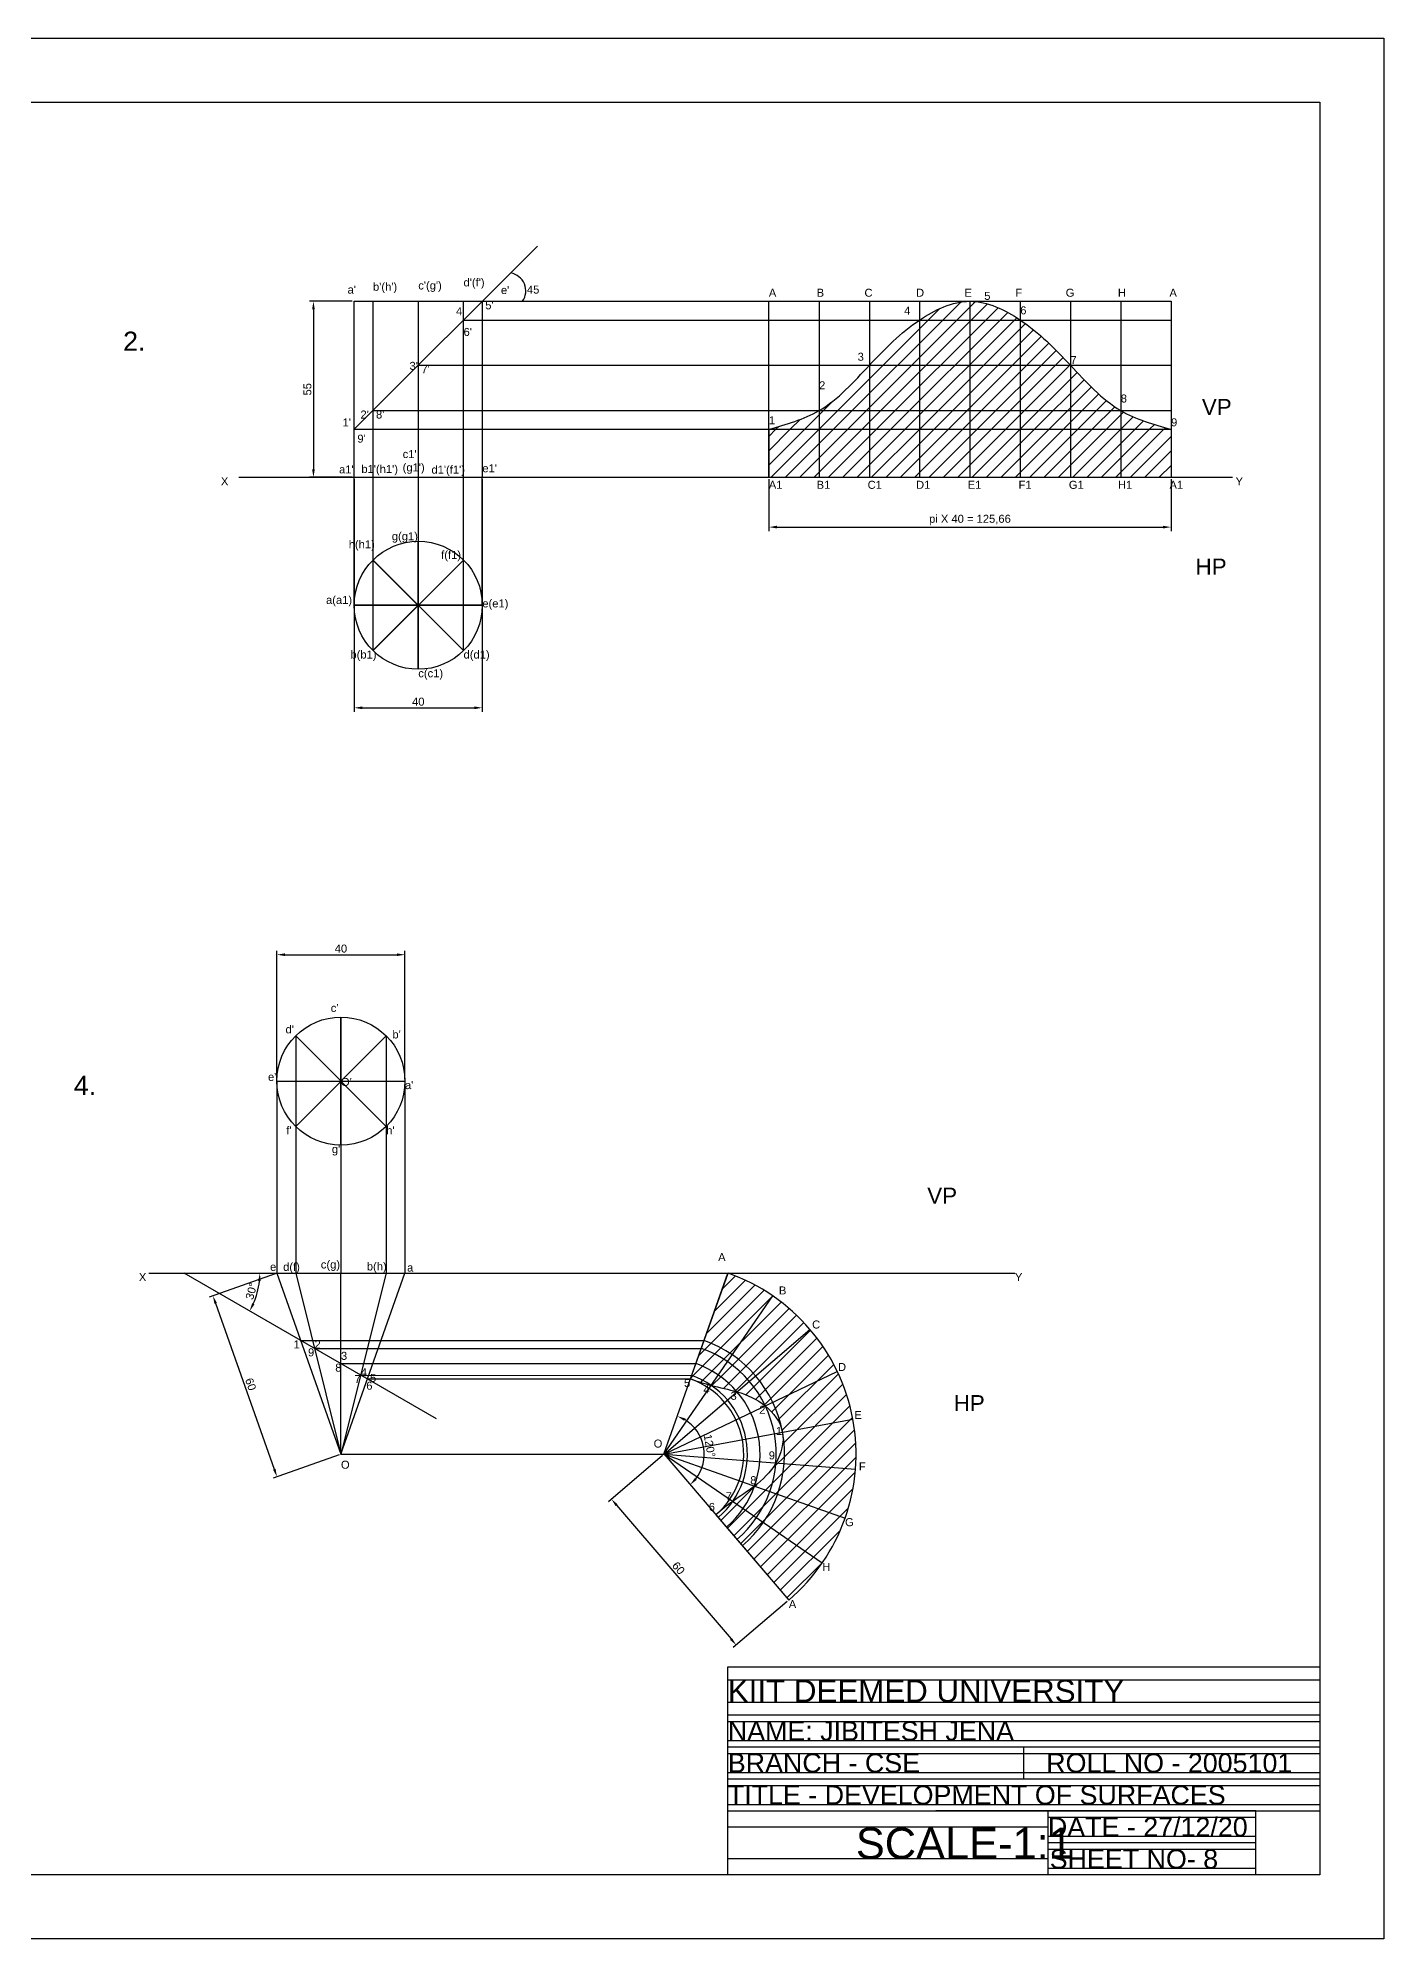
# Model space of a CAD drawing. Header units: millimetres. Extents: x 0 to 841, y 0 to 594.
# Drawn here: x 420 to 841, y 0 to 594 of the extents above; entities that cross this region are included whole.
import ezdxf

# ---------------------------------------------------------------- set-up
doc = ezdxf.new("R2010")
doc.units = ezdxf.units.MM
doc.styles.get("Standard").update_dxf_attribs({"font": 'arial.ttf'})
doc.dimstyles.new('ISO-25', dxfattribs={"dimtxt": 2.5, "dimasz": 2.5, "dimexe": 1.25, "dimexo": 0.625, "dimtad": 1, "dimtxsty": 'Standard', "dimcen": 2.5, "dimadec": 0, "dimazin": 0, "dimtfac": 1, "dimtmove": 0, "dimatfit": 3, "dimfxl": 1, "dimarcsym": 0})
pattern_1 = [(45, (519.2984, 456.7408), (-2.245064, 2.245064), [])]

# ---------------------------------------------------------------- blocks, each defined once
blk = doc.blocks.new('*U4')
at = {"lineweight": -3, "transparency": 33554661}
for p, q in [((20, 0), (20, 40)), ((0, 20), (40, 20))]:
    blk.add_line(p, q, dxfattribs=at)
blk = doc.blocks.new('*U5')
at = {"color": 0, "linetype": 'ByBlock', "lineweight": -2, "transparency": 16777216}
for p, rotation in [((545.65, 326.57), 45.00000000000001), ((573.93, 354.86), 135), ((545.65, 383.14), 225.0000000000001), ((565.65, 334.86), 90.00000000000001), ((565.65, 374.86), 180)]:
    blk.add_blockref('*U4', p, dxfattribs=dict(at, rotation=rotation))
blk.add_blockref('*U4', (525.65, 334.86), dxfattribs=at)
blk = doc.blocks.new('*D6')
at = {"color": 0, "lineweight": -2, "transparency": 16777216}
for p, q in [((518.67, 511.74), (505.3, 511.74)), ((506.55, 509.24), (506.55, 459.24)), ((518.67, 456.74), (505.3, 456.74))]:
    blk.add_line(p, q, dxfattribs=at)
at = {"color": 0, "transparency": 16777216}
for points in [[(506.13, 509.24), (506.96, 509.24), (506.55, 511.74)], [(506.13, 459.24), (506.96, 459.24), (506.55, 456.74)]]:
    blk.add_solid(points, dxfattribs=at)
at = {"layer": 'Defpoints', "color": 0, "transparency": 16777216}
for p in [(519.3, 511.74), (506.55, 456.74), (519.3, 456.74)]:
    blk.add_point(p, dxfattribs=at)
at = {"color": 0, "lineweight": -3, "transparency": 16777216, "insert": (504.65, 484.24), "char_height": 2.5, "attachment_point": 5, "rotation": 90}
blk.add_mtext('55', dxfattribs=at)
blk = doc.blocks.new('*D7')
at = {"color": 0, "lineweight": -2, "transparency": 16777216}
for p, q in [((519.3, 456.12), (519.3, 383.46)), ((559.3, 456.12), (559.3, 383.46)), ((521.8, 384.71), (556.8, 384.71))]:
    blk.add_line(p, q, dxfattribs=at)
at = {"color": 0, "transparency": 16777216}
for points in [[(521.8, 385.13), (521.8, 384.29), (519.3, 384.71)], [(556.8, 385.13), (556.8, 384.29), (559.3, 384.71)]]:
    blk.add_solid(points, dxfattribs=at)
at = {"layer": 'Defpoints', "color": 0, "transparency": 16777216}
for p in [(519.3, 456.74), (559.3, 456.74), (559.3, 384.71)]:
    blk.add_point(p, dxfattribs=at)
at = {"color": 0, "lineweight": -3, "transparency": 16777216, "insert": (539.3, 386.61), "char_height": 2.5, "attachment_point": 5}
blk.add_mtext('40', dxfattribs=at)
blk = doc.blocks.new('*D8')
at = {"color": 0, "lineweight": -2, "transparency": 16777216}
for p, q in [((648.82, 456.12), (648.82, 439.92)), ((774.48, 456.12), (774.48, 439.92)), ((651.32, 441.17), (771.98, 441.17))]:
    blk.add_line(p, q, dxfattribs=at)
at = {"color": 0, "transparency": 16777216}
for points in [[(651.32, 441.59), (651.32, 440.76), (648.82, 441.17)], [(771.98, 441.59), (771.98, 440.76), (774.48, 441.17)]]:
    blk.add_solid(points, dxfattribs=at)
at = {"layer": 'Defpoints', "color": 0, "transparency": 16777216}
for p in [(648.82, 456.74), (774.48, 456.74), (774.48, 441.17)]:
    blk.add_point(p, dxfattribs=at)
at = {"color": 0, "lineweight": -3, "transparency": 16777216, "insert": (711.65, 443.4), "char_height": 2.5, "attachment_point": 5}
blk.add_mtext('pi X 40 = 125,66', dxfattribs=at)
blk = doc.blocks.new('*U13')
at = {"lineweight": -3, "transparency": 33554661}
blk.add_line((0, 40), (0, 0), dxfattribs=at)
blk = doc.blocks.new('*U14')
at = {"color": 0, "linetype": 'ByBlock', "lineweight": -2, "transparency": 16777216}
blk.add_blockref('*U13', (585.65, 186.16), dxfattribs=at)
for p, rotation in [((585.65, 226.16), 180), ((599.79, 192.02), 44.99999999999999), ((599.79, 220.3), 135), ((571.51, 220.3), 225), ((605.65, 206.16), 90)]:
    blk.add_blockref('*U13', p, dxfattribs=dict(at, rotation=rotation))
blk = doc.blocks.new('*D15')
at = {"color": 0, "lineweight": -2, "transparency": 16777216}
for p, q in [((494.55, 207.85), (473.97, 200.58)), ((475.98, 198.63), (494.31, 146.78)), ((514.55, 151.28), (493.97, 144.01))]:
    blk.add_line(p, q, dxfattribs=at)
at = {"color": 0, "transparency": 16777216}
for points in [[(476.37, 198.77), (475.59, 198.5), (475.15, 200.99)], [(494.71, 146.92), (493.92, 146.64), (495.15, 144.42)]]:
    blk.add_solid(points, dxfattribs=at)
at = {"layer": 'Defpoints', "color": 0, "transparency": 16777216}
for p in [(495.14, 208.06), (515.14, 151.49), (495.15, 144.42)]:
    blk.add_point(p, dxfattribs=at)
at = {"color": 0, "lineweight": -3, "transparency": 16777216, "insert": (486.94, 173.34), "char_height": 2.5, "attachment_point": 5, "rotation": 289.47122}
blk.add_mtext('60', dxfattribs=at)
blk = doc.blocks.new('*D16')
at = {"color": 0, "lineweight": -2, "transparency": 16777216}
blk.add_arc((466.15, 208.06), 23.65, 336.05971, 353.94029, dxfattribs=at)
at = {"color": 0, "transparency": 16777216}
for points in [[(489.25, 205.59), (490.08, 205.54), (489.8, 208.06)], [(488.13, 198.27), (487.39, 198.65), (486.63, 196.24)]]:
    blk.add_solid(points, dxfattribs=at)
at = {"layer": 'Defpoints', "color": 0, "transparency": 16777216}
for p in [(455.14, 208.06), (466.15, 208.06), (725.69, 208.06), (488.37, 199.97), (544.99, 162.54)]:
    blk.add_point(p, dxfattribs=at)
at = {"color": 0, "lineweight": -3, "transparency": 16777216, "insert": (487.15, 202.43), "char_height": 2.5, "attachment_point": 5, "rotation": 75}
blk.add_mtext('30°', dxfattribs=at)
blk = doc.blocks.new('*U17')
at = {"lineweight": -3, "transparency": 33554661}
blk.add_line((-10, -28.28), (10, 28.28), dxfattribs=at)
blk = doc.blocks.new('*U18')
at = {"color": 0, "linetype": 'ByBlock', "lineweight": -2, "transparency": 16777216}
blk.add_blockref('*U17', (597.57, 160.73), dxfattribs=at)
for p, rotation in [((604.55, 157.18), 344.9999999999999), ((610.38, 151.94), 330.0000000000001), ((614.65, 145.38), 315), ((617.07, 137.93), 300.0000000000001), ((617.48, 130.11), 285.0000000000001), ((607.07, 109.65), 240), ((612.31, 115.47), 255), ((615.86, 122.45), 270.0000000000001)]:
    blk.add_blockref('*U17', p, dxfattribs=dict(at, rotation=rotation))
blk = doc.blocks.new('*D19')
at = {"color": 0, "lineweight": -2, "transparency": 16777216}
for p, q in [((495.14, 268.69), (495.14, 308.81)), ((497.64, 307.56), (532.64, 307.56)), ((535.14, 268.69), (535.14, 308.81))]:
    blk.add_line(p, q, dxfattribs=at)
at = {"color": 0, "transparency": 16777216}
for points in [[(497.64, 307.98), (497.64, 307.14), (495.14, 307.56)], [(532.64, 307.98), (532.64, 307.14), (535.14, 307.56)]]:
    blk.add_solid(points, dxfattribs=at)
at = {"layer": 'Defpoints', "color": 0, "transparency": 16777216}
for p in [(535.14, 307.56), (495.14, 268.06), (535.14, 268.06)]:
    blk.add_point(p, dxfattribs=at)
at = {"color": 0, "transparency": 16777216, "insert": (515.14, 309.46), "char_height": 2.5, "attachment_point": 5}
blk.add_mtext('40', dxfattribs=at)
blk = doc.blocks.new('*D20')
at = {"color": 0, "lineweight": -2, "transparency": 16777216}
for p, q in [((615.59, 151.09), (598.69, 136.63)), ((601.26, 135.55), (637, 93.74)), ((654.58, 105.48), (637.68, 91.03))]:
    blk.add_line(p, q, dxfattribs=at)
at = {"color": 0, "transparency": 16777216}
for points in [[(601.58, 135.82), (600.95, 135.28), (599.64, 137.45)], [(637.32, 94.01), (636.69, 93.47), (638.63, 91.84)]]:
    blk.add_solid(points, dxfattribs=at)
at = {"layer": 'Defpoints', "color": 0, "transparency": 16777216}
for p in [(616.07, 151.49), (655.06, 105.89), (638.63, 91.84)]:
    blk.add_point(p, dxfattribs=at)
at = {"color": 0, "transparency": 16777216, "insert": (620.58, 115.88), "char_height": 2.5, "attachment_point": 5, "rotation": 310.52878}
blk.add_mtext('60', dxfattribs=at)
blk = doc.blocks.new('*D21')
at = {"color": 0, "lineweight": -2, "transparency": 16777216}
blk.add_arc((616.07, 151.49), 12.58, 321.9299, 59.12766, dxfattribs=at)
at = {"color": 0, "transparency": 16777216}
for points in [[(622.35, 161.92), (622.7, 162.67), (620.26, 163.36)], [(626.27, 143.44), (625.67, 144.02), (624.24, 141.93)]]:
    blk.add_solid(points, dxfattribs=at)
at = {"layer": 'Defpoints', "color": 0, "transparency": 16777216}
for p in [(636.07, 208.06), (616.07, 151.49), (616.07, 151.49), (628.48, 149.42), (655.06, 105.89)]:
    blk.add_point(p, dxfattribs=at)
at = {"color": 0, "transparency": 16777216, "insert": (630.31, 154.14), "char_height": 2.5, "attachment_point": 5, "rotation": 280.52878}
blk.add_mtext('120°', dxfattribs=at)

msp = doc.modelspace()

# ---------------------------------------------------------------- hatches: boundary and pattern name
at = {"lineweight": -3, "transparency": 33554661}
h = msp.add_hatch(dxfattribs=at)
h.set_pattern_fill('ANSI31', color=256)
h.set_pattern_definition(pattern_1)
edge = h.paths.add_edge_path()
edge.add_spline(control_points=[(664.526, 477.599), (659.769, 474.824), (654.294, 473.282), (648.818, 471.741)], knot_values=[0, 0, 0, 0, 16.7642516, 16.7642516, 16.7642516, 16.7642516], degree=3, periodic=0)
edge.add_line((648.818, 471.741), (664.526, 471.741))
edge.add_line((664.526, 471.741), (664.526, 477.599))
h.paths.add_polyline_path([(680.233, 477.599), (664.526, 477.599), (664.526, 471.741), (680.233, 471.741)])
edge = h.paths.add_edge_path()
edge.add_spline(control_points=[(680.233, 491.741), (675.378, 486.554), (670.523, 481.097), (664.526, 477.599)], knot_values=[0, 0, 0, 0, 21.1358831, 21.1358831, 21.1358831, 21.1358831], degree=3, periodic=0)
edge.add_line((664.526, 477.599), (680.233, 477.599))
edge.add_line((680.233, 477.599), (680.233, 491.741))
h.paths.add_polyline_path([(695.941, 491.741), (680.233, 491.741), (680.233, 477.599), (695.941, 477.599)])
h.paths.add_polyline_path([(695.941, 477.599), (680.233, 477.599), (680.233, 471.741), (695.941, 471.741)])
h.paths.add_polyline_path([(711.648, 477.599), (695.941, 477.599), (695.941, 471.741), (711.648, 471.741)])
h.paths.add_polyline_path([(711.648, 491.741), (695.941, 491.741), (695.941, 477.599), (711.648, 477.599)])
h.paths.add_polyline_path([(711.648, 505.883), (695.941, 505.883), (695.941, 491.741), (711.648, 491.741)])
edge = h.paths.add_edge_path()
edge.add_spline(control_points=[(695.941, 505.883), (689.944, 501.843), (685.089, 496.927), (680.233, 491.741)], knot_values=[0, 0, 0, 0, 21.1358831, 21.1358831, 21.1358831, 21.1358831], degree=3, periodic=0)
edge.add_line((680.233, 491.741), (695.941, 491.741))
edge.add_line((695.941, 491.741), (695.941, 505.883))
edge = h.paths.add_edge_path()
edge.add_spline(control_points=[(711.648, 511.741), (706.173, 511.741), (700.698, 509.087), (695.941, 505.883)], knot_values=[0, 0, 0, 0, 16.7642516, 16.7642516, 16.7642516, 16.7642516], degree=3, periodic=0)
edge.add_line((695.941, 505.883), (711.648, 505.883))
edge.add_line((711.648, 505.883), (711.648, 511.741))
edge = h.paths.add_edge_path()
edge.add_spline(control_points=[(727.356, 505.883), (722.599, 509.087), (717.124, 511.741), (711.648, 511.741)], knot_values=[0, 0, 0, 0, 16.7642516, 16.7642516, 16.7642516, 16.7642516], degree=3, periodic=0)
edge.add_line((711.648, 511.741), (711.648, 505.883))
edge.add_line((711.648, 505.883), (727.356, 505.883))
h.paths.add_polyline_path([(727.356, 505.883), (711.648, 505.883), (711.648, 491.741), (727.356, 491.741)])
h.paths.add_polyline_path([(727.356, 491.741), (711.648, 491.741), (711.648, 477.599), (727.356, 477.599)])
h.paths.add_polyline_path([(727.356, 477.599), (711.648, 477.599), (711.648, 471.741), (727.356, 471.741)])
h.paths.add_polyline_path([(743.063, 477.599), (727.356, 477.599), (727.356, 471.741), (743.063, 471.741)])
h.paths.add_polyline_path([(743.063, 491.741), (727.356, 491.741), (727.356, 477.599), (743.063, 477.599)])
edge = h.paths.add_edge_path()
edge.add_spline(control_points=[(743.063, 491.741), (738.208, 496.927), (733.353, 501.843), (727.356, 505.883)], knot_values=[0, 0, 0, 0, 21.1358831, 21.1358831, 21.1358831, 21.1358831], degree=3, periodic=0)
edge.add_line((727.356, 505.883), (727.356, 491.741))
edge.add_line((727.356, 491.741), (743.063, 491.741))
edge = h.paths.add_edge_path()
edge.add_spline(control_points=[(758.771, 477.599), (752.774, 481.097), (747.919, 486.554), (743.063, 491.741)], knot_values=[0, 0, 0, 0, 21.1358831, 21.1358831, 21.1358831, 21.1358831], degree=3, periodic=0)
edge.add_line((743.063, 491.741), (743.063, 477.599))
edge.add_line((743.063, 477.599), (758.771, 477.599))
h.paths.add_polyline_path([(758.771, 477.599), (743.063, 477.599), (743.063, 471.741), (758.771, 471.741)])
edge = h.paths.add_edge_path()
edge.add_spline(control_points=[(774.478, 471.741), (769.003, 473.282), (763.528, 474.824), (758.771, 477.599)], knot_values=[0, 0, 0, 0, 16.7642516, 16.7642516, 16.7642516, 16.7642516], degree=3, periodic=0)
edge.add_line((758.771, 477.599), (758.771, 471.741))
edge.add_line((758.771, 471.741), (774.478, 471.741))
h = msp.add_hatch(dxfattribs=at)
h.set_pattern_fill('ANSI31', color=256)
h.set_pattern_definition(pattern_1)
h.paths.add_polyline_path([(664.526, 471.741), (648.818, 471.741), (648.818, 456.741), (664.526, 456.741)])
h.paths.add_polyline_path([(680.233, 471.741), (664.526, 471.741), (664.526, 456.741), (680.233, 456.741)])
h.paths.add_polyline_path([(695.941, 471.741), (680.233, 471.741), (680.233, 456.741), (695.941, 456.741)])
h.paths.add_polyline_path([(711.648, 471.741), (695.941, 471.741), (695.941, 456.741), (711.648, 456.741)])
h.paths.add_polyline_path([(727.356, 471.741), (711.648, 471.741), (711.648, 456.741), (727.356, 456.741)])
h.paths.add_polyline_path([(743.063, 471.741), (727.356, 471.741), (727.356, 456.741), (743.063, 456.741)])
h.paths.add_polyline_path([(758.771, 471.741), (743.063, 471.741), (743.063, 456.741), (758.771, 456.741)])
h.paths.add_polyline_path([(774.478, 471.741), (758.771, 471.741), (758.771, 456.741), (774.478, 456.741)])
at = {"transparency": 33554661}
h = msp.add_hatch(dxfattribs=at)
h.set_pattern_fill('ANSI31', color=256)
h.set_pattern_definition([(45, (455.1373, 208.06), (-2.245064, 2.245064), [])])
h.paths.add_polyline_path([(650.026, 200.956, 0.0655435), (636.066, 208.06), (628.618, 186.992, -0.0655435), (637.378, 182.534)])
h.paths.add_polyline_path([(661.671, 190.481, 0.0655435), (650.026, 200.956), (637.378, 182.534, -0.0655435), (644.686, 175.96)])
h.paths.add_polyline_path([(628.618, 186.992), (627.753, 184.547, -0.0655435), (635.91, 180.396), (637.378, 182.534, 0.0655435)])
h.paths.add_polyline_path([(627.753, 184.547), (626.066, 179.776, -0.0655435), (633.046, 176.224), (635.91, 180.396, 0.0655435)])
h.paths.add_polyline_path([(626.066, 179.776), (624.755, 176.066, -0.0655435), (630.819, 172.98), (633.046, 176.224, 0.0655435)])
edge = h.paths.add_edge_path()
edge.add_line((624.755, 176.066), (624.371, 174.981))
edge.add_spline(control_points=[(624.371, 174.981), (626.508, 174.269), (628.646, 173.556), (630.819, 172.98)], knot_values=[0, 0, 0, 0, 6.7513301, 6.7513301, 6.7513301, 6.7513301], degree=3, periodic=0)
edge.add_arc((616.066, 151.491), 26.065, 55.528779, 70.528779)
edge = h.paths.add_edge_path()
edge.add_line((633.046, 176.224), (630.819, 172.98))
edge.add_spline(control_points=[(630.819, 172.98), (633.489, 172.272), (636.214, 171.77), (638.869, 170.986)], knot_values=[0, 0, 0, 0, 8.2928112, 8.2928112, 8.2928112, 8.2928112], degree=3, periodic=0)
edge.add_arc((616.066, 151.491), 30, 40.528779, 55.528779)
h.paths.add_polyline_path([(635.91, 180.396), (633.046, 176.224, -0.0655435), (638.869, 170.986), (642.715, 174.275, 0.0655435)])
h.paths.add_polyline_path([(637.378, 182.534), (635.91, 180.396, -0.0655435), (642.715, 174.275), (644.686, 175.96, 0.0655435)])
edge = h.paths.add_edge_path()
edge.add_line((642.715, 174.275), (638.869, 170.986))
edge.add_spline(control_points=[(638.869, 170.986), (642.026, 170.055), (645.084, 168.726), (647.704, 166.601)], knot_values=[0, 0, 0, 0, 9.8635078, 9.8635078, 9.8635078, 9.8635078], degree=3, periodic=0)
edge.add_arc((616.066, 151.491), 35.061, 25.528779, 40.528779)
h.paths.add_polyline_path([(644.686, 175.96), (642.715, 174.275, -0.0655435), (647.704, 166.601), (650.044, 167.719, 0.0655435)])
h.paths.add_polyline_path([(670.208, 177.349, 0.0655435), (661.671, 190.481), (644.686, 175.96, -0.0655435), (650.044, 167.719)])
h.paths.add_polyline_path([(670.208, 177.349), (650.044, 167.719, -0.0655435), (653.086, 158.372), (675.056, 162.455, 0.0655435)])
edge = h.paths.add_edge_path()
edge.add_line((650.044, 167.719), (647.704, 166.601))
edge.add_spline(control_points=[(647.704, 166.601), (650.315, 164.483), (652.491, 161.574), (653.086, 158.372)], knot_values=[0, 0, 0, 0, 9.8331369, 9.8331369, 9.8331369, 9.8331369], degree=3, periodic=0)
edge.add_arc((616.066, 151.491), 37.654, 10.528779, 25.528779)
h.paths.add_polyline_path([(675.056, 162.455), (653.086, 158.372, -0.0655435), (653.605, 148.556), (675.884, 146.814, 0.0655435)])
edge = h.paths.add_edge_path()
edge.add_spline(control_points=[(653.086, 158.372), (653.681, 155.169), (652.696, 151.673), (651.02, 148.758)], knot_values=[0, 0, 0, 0, 9.8331369, 9.8331369, 9.8331369, 9.8331369], degree=3, periodic=0)
edge.add_line((651.02, 148.758), (653.605, 148.556))
edge.add_arc((616.066, 151.491), 37.654, 355.528779, 370.528779)
h.paths.add_polyline_path([(653.605, 148.556), (651.02, 148.758, -0.0655435), (649.122, 139.805), (651.567, 138.94, 0.0655435)])
edge = h.paths.add_edge_path()
edge.add_spline(control_points=[(651.02, 148.758), (649.339, 145.834), (646.963, 143.495), (644.351, 141.491)], knot_values=[0, 0, 0, 0, 9.8635078, 9.8635078, 9.8635078, 9.8635078], degree=3, periodic=0)
edge.add_line((644.351, 141.491), (649.122, 139.805))
edge.add_arc((616.066, 151.491), 35.061, 340.528779, 355.528779)
h.paths.add_polyline_path([(675.884, 146.814), (653.605, 148.556, -0.0655435), (651.567, 138.94), (672.635, 131.491, 0.0655435)])
h.paths.add_polyline_path([(672.635, 131.491), (651.567, 138.94, -0.0655435), (647.108, 130.18), (665.531, 117.532, 0.0655435)])
h.paths.add_polyline_path([(651.567, 138.94), (649.122, 139.805, -0.0655435), (644.971, 131.647), (647.108, 130.18, 0.0655435)])
h.paths.add_polyline_path([(649.122, 139.805), (644.351, 141.491, -0.0655435), (640.799, 134.512), (644.971, 131.647, 0.0655435)])
edge = h.paths.add_edge_path()
edge.add_spline(control_points=[(644.351, 141.491), (642.155, 139.807), (639.792, 138.359), (637.555, 136.739)], knot_values=[0, 0, 0, 0, 8.2928112, 8.2928112, 8.2928112, 8.2928112], degree=3, periodic=0)
edge.add_line((637.555, 136.739), (640.799, 134.512))
edge.add_arc((616.066, 151.491), 30, 325.528779, 340.528779)
h.paths.add_polyline_path([(640.799, 134.512), (637.555, 136.739, -0.0655435), (633.004, 131.68), (638.85, 124.843, 0.0655435), (644.971, 131.647)])
h.paths.add_polyline_path([(647.108, 130.18), (644.971, 131.647, -0.0655435), (638.85, 124.843), (640.535, 122.872, 0.0655435)])
h.paths.add_polyline_path([(647.108, 130.18, -0.0655435), (640.535, 122.872), (655.056, 105.887, 0.0655435), (665.531, 117.532)])

# ---------------------------------------------------------------- linework, layer by layer
at = {"lineweight": 30}
for p, q in [((0, 594), (841, 594)), ((841, 594), (841, 0)), ((50, 574), (821, 574)), ((821, 574), (821, 20)), ((821, 20), (50, 20)), ((801, 20), (701, 20)), ((801, 20), (701, 20)), ((801, 20), (701, 20)), ((801, 20), (701, 20)), ((841, 0), (0, 0))]:
    msp.add_line(p, q, dxfattribs=at)
at = {"lineweight": -3, "transparency": 33554661}
for p, q in [((519.298, 471.741), (576.557, 529)), ((519.298, 456.741), (519.298, 511.741)), ((519.298, 511.741), (559.298, 511.741)), ((525.156, 402.599), (525.156, 511.741)), ((539.298, 511.741), (539.298, 396.741)), ((553.441, 402.599), (553.441, 511.741)), ((559.298, 511.741), (559.298, 456.741)), ((559.298, 511.741), (774.478, 511.741)), ((648.818, 456.741), (648.818, 511.741)), ((648.818, 511.741), (774.478, 511.741)), ((664.526, 511.741), (664.526, 456.741)), ((680.233, 511.741), (680.233, 456.741)), ((695.941, 511.741), (695.941, 456.741)), ((711.648, 511.741), (711.648, 456.741)), ((727.356, 511.741), (727.356, 456.741)), ((743.063, 511.741), (743.063, 456.741)), ((758.771, 511.741), (758.771, 456.741)), ((774.478, 511.741), (774.478, 456.741)), ((553.441, 505.883), (774.478, 505.883)), ((539.298, 491.741), (774.478, 491.741)), ((525.156, 477.599), (774.478, 477.599)), ((519.298, 471.741), (774.478, 471.741)), ((483.241, 456.741), (793.668, 456.741)), ((519.298, 416.741), (519.298, 456.741)), ((559.298, 416.741), (559.298, 456.741)), ((500.995, 282.202), (500.995, 208.06)), ((529.279, 282.202), (529.279, 208.06)), ((495.137, 268.06), (495.137, 208.06)), ((535.137, 268.06), (535.137, 208.06)), ((515.137, 248.06), (515.137, 208.06)), ((455.137, 208.06), (725.693, 208.06)), ((544.987, 162.542), (466.148, 208.06)), ((495.137, 208.06), (515.137, 151.491)), ((500.995, 208.06), (515.137, 151.491)), ((515.137, 151.491), (535.137, 208.06)), ((515.137, 151.491), (515.137, 208.06)), ((529.279, 208.06), (515.137, 151.491)), ((502.573, 187.03), (628.618, 186.992)), ((506.873, 184.547), (627.753, 184.547)), ((515.137, 179.776), (626.066, 179.776)), ((521.317, 176.208), (624.755, 176.066)), ((523.442, 174.981), (624.371, 174.981)), ((515.137, 151.491), (616.066, 151.491))]:
    msp.add_line(p, q, dxfattribs=at)
at = {"lineweight": 30, "transparency": 33554661}
for p, q in [((648.818, 471.741), (648.818, 456.741)), ((774.478, 471.741), (774.478, 456.741)), ((624.371, 174.981), (636.066, 208.06)), ((632.256, 132.555), (655.056, 105.887))]:
    msp.add_line(p, q, dxfattribs=at)
for p, q in [((636, 20), (636, 85)), ((636, 85), (821, 85)), ((636, 70), (821, 70)), ((636, 60), (821, 60)), ((728.5, 50), (728.5, 60)), ((636, 50), (821, 50)), ((636, 40), (821, 40)), ((801, 40), (701, 40)), ((801, 20), (801, 40)), ((801, 30), (736, 30))]:
    msp.add_line(p, q)
at = {"lineweight": -3}
for p, q in [((636, 81), (821, 81)), ((636, 74), (821, 74)), ((636, 68), (821, 68)), ((636, 62), (821, 62)), ((636, 58), (821, 58)), ((636, 52), (821, 52)), ((636, 48), (821, 48)), ((636, 42), (821, 42)), ((801, 38), (736, 38)), ((636, 35), (736, 35)), ((801, 32), (736, 32)), ((736, 25), (636, 25)), ((801, 28), (736, 28)), ((801, 22), (736, 22))]:
    msp.add_line(p, q, dxfattribs=at)
at = {"transparency": 33554661}
msp.add_line((736, 40), (736, 20), dxfattribs=at)
at = {"lineweight": -3, "transparency": 33554661}
for centre in [(539.298, 416.741), (515.137, 268.06)]:
    msp.add_circle(centre, 20, dxfattribs=at)
for centre, radius, start, end in [((567.115, 514.941), 5.766, 326.182477, 78.970629), ((616.066, 151.491), 60, 310.528779, 70.528779), ((616.066, 151.491), 35.061, 310.528779, 70.528779), ((616.066, 151.491), 37.654, 310.528779, 70.528779), ((616.066, 151.491), 30, 310.81978, 70.528779), ((616.066, 151.491), 24.914, 310.528779, 70.528779), ((616.066, 151.491), 26.065, 310.77914, 70.528779)]:
    msp.add_arc(centre, radius, start, end, dxfattribs=at)
at = {"lineweight": 30, "transparency": 33554661}
msp.add_arc((616.066, 151.491), 60, 310.528779, 70.528779, dxfattribs=at)
for points in [[(648.818, 471.741), (664.526, 477.599), (680.233, 491.741), (695.941, 505.883), (711.648, 511.741), (727.356, 505.883), (743.063, 491.741), (758.771, 477.599), (774.478, 471.741)], [(624.371, 174.981), (630.819, 172.98), (638.869, 170.986), (647.704, 166.601), (653.086, 158.372), (651.02, 148.758), (644.351, 141.491), (637.555, 136.739), (632.256, 132.555)]]:
    msp.add_spline(points, degree=3, dxfattribs=at)

# ---------------------------------------------------------------- block references
at = {"lineweight": -3, "transparency": 33554661}
for name, p in [('*U5', (-6.352, 61.885)), ('*U14', (-70.513, 61.897)), ('*U18', (28.491, 19.041))]:
    msp.add_blockref(name, p, dxfattribs=at)

# ---------------------------------------------------------------- texts
at = {"transparency": 33554661}
for s, height, p in [('2.', 6, (447.079, 496.263)), ('VP', 5, (784.107, 476.226)), ('HP', 5, (782.14, 426.329)), ('4.', 6, (431.678, 263.72)), ('VP', 5, (698.313, 229.773)), ('HP', 5, (706.572, 164.947))]:
    msp.add_text(s, height=height, dxfattribs=at).set_placement(p)
for s, height, p in [('KIIT DEEMED UNIVERSITY', 7, (636, 74)), ('NAME: JIBITESH JENA', 6, (636, 62)), ('BRANCH - CSE', 6, (636, 52)), ('   ROLL NO - 2005101', 6, (728.5, 52)), ('DATE - 27/12/20', 6, (736, 32))]:
    msp.add_text(s, height=height).set_placement(p)
at = {"lineweight": -3, "transparency": 33554661, "char_height": 2.5, "attachment_point": 1}
for s, width, heights, insert in [("b'(h')", 3.27093, [0], (525.156, 517.529)), ("c'(g')", 5.70187, [0], (539.298, 517.926)), ("d'(f')", 7.65243, [0], (553.441, 518.886)), ("\\P        a'", 11.7677, [0], (509.452, 520.806)), ("       5'", 11.0219, [5.647], (553.441, 511.741)), ("\\P\\P\\P      e'", 17.25879, [0], (559.298, 529)), ('\\P45', 10.94372, [0], (573.241, 520.813)), ('A             B             C              D             E              F              G              H              A ', 138.11144, [1.675], (648.818, 515.659)), ('5', 6.81355, [0], (716.107, 514.676)), ("   4'", 5.27254, [0], (548.168, 509.877)), (' 4', 5.79894, [0], (690.142, 510.097)), ('6', 5.42515, [0], (727.356, 510.16)), ("\\P\\P6'", 5.85786, [0], (553.441, 511.741)), ('  3', 5.61971, [0], (674.614, 495.66)), ('7', 6.13688, [0], (743.063, 494.643)), ("\\P    3'", 6.62254, [0], (532.676, 496.976)), (" 7'^I", 6.89511, [0], (539.298, 491.741)), ('2', 5.88436, [0], (664.526, 486.723)), ('8', 5.60806, [0], (758.771, 482.61)), ("  2'", 5.85786, [0], (519.298, 477.599)), ("       8'", 16.48971, [6.446], (519.298, 477.599)), ('1', 5.04535, [0], (648.818, 475.785)), ('9', 4.66514, [0], (774.478, 475.169)), ("1'", 3.63351, [0], (515.665, 475.12)), ("\\P\\P\\P\\P\\P\\P\\P\\P\\P\\P 9'", 11.0219, [48.489], (519.298, 511.741)), ("c1'\\P(g1')", 5.93968, [0], (534.42, 465.255)), ("  a1'", 6.69693, [0], (512.601, 460.462)), ("b1'(h1')", 5.04602, [0], (521.526, 460.58)), ("d1'(f1')", 7.89478, [0], (543.423, 460.383)), ("e1'", 7.92267, [0], (559.298, 460.811)), ('            X', 17.24335, [0], (465.998, 456.741)), ('A1           B1            C1           D1            E1            F1            G1           H1            A1', 138.11144, [1.675], (648.818, 455.64)), (' Y', 17.50864, [0], (793.668, 456.741)), ('\\P   g(g1)', 11.17607, [0], (528.122, 443.735)), (' h(h1)', 7.58448, [0], (517.572, 437.035)), (' \\P f(f1)', 7.96402, [0], (545.477, 437.922)), ('\\P      a(a1)', 14.64365, [0], (504.655, 423.831)), ('\\Pe(e1)', 11.61776, [0], (559.298, 422.747)), ('          b(b1)', 20.10711, [8.43], (508.402, 402.599)), ('d(d1)', 13.13708, [0], (553.441, 402.599)), ('c(c1)', 12.19291, [0], (539.298, 396.741))]:
    msp.add_mtext_dynamic_manual_height_columns(s, width=width, gutter_width=12.5, heights=heights, dxfattribs=dict(at, insert=insert))
at = {"transparency": 33554661, "char_height": 2.5, "attachment_point": 1}
for s, width, heights, insert in [("  c'", 5.13149, [0], (510.006, 292.176)), (" d'", 4.13061, [0], (496.865, 285.495)), ("\\P  b'", 5.85786, [0], (529.279, 288.06)), ("  e'", 4.72811, [0], (490.409, 270.635)), ("O'", 1.96689, [0], (515.137, 269.043)), ("a'", 8.8744, [0], (535.137, 268.06)), ("   f'", 5.85786, [0], (495.137, 253.918)), ("h'", 3.75968, [0], (529.279, 253.918)), (" g'", 3.79968, [0], (511.338, 248.06)), ('\\P      A', 8.90876, [0], (627.158, 218.48)), ('  X', 5.07, [0], (450.067, 208.06)), ('   e', 7.9726, [0], (490.073, 211.271)), ('  d(f)', 9.1296, [6.899], (495.137, 211.271)), ('\\P c(g)', 7.79689, [0], (507.886, 216.175)), ('b(h)', 5.76211, [0], (523.225, 211.404)), ('\\P a', 10.55514, [0], (534.845, 215.219)), ('Y', 5.65707, [0], (725.693, 208.06)), ('\\P  B', 10.78643, [0], (650.026, 208.06)), ('C', 7.91631, [0], (662.337, 193.258)), (' 1', 3.22813, [0], (499.344, 187.03)), (' 9', 3.00073, [0], (503.873, 184.547)), ('2', 2.18942, [0], (506.873, 187.028)), ('  8', 3.71498, [0], (511.422, 179.776)), ('3', 3.58659, [0], (515.137, 183.46)), ('4', 3.30548, [0], (521.317, 178.318)), ('D', 6.74638, [0], (670.43, 179.981)), (' 7', 2.9288, [0], (518.388, 176.208)), ('6', 4.73154, [0], (523.046, 174.133)), (' 5', 4.40611, [0], (523.263, 176.576)), ('   5', 4.96422, [0], (619.407, 174.981)), (' 4', 3.4281, [0], (627.391, 172.98)), (' 3', 2.99064, [0], (635.878, 170.986)), (' 2', 2.85228, [0], (644.852, 166.601)), ('E', 8.64244, [0], (675.53, 164.996)), ('  O', 5.16208, [0], (610.904, 156.051)), ('\\PO', 13.66934, [0], (515.137, 153.613)), ('  9', 4.15389, [0], (646.866, 152.366)), ('F', 6.03964, [0], (676.949, 148.912)), (' 8', 2.8319, [0], (642.041, 144.604)), ('  7', 4.17104, [0], (633.384, 139.602)), (' 6', 3.16676, [0], (629.09, 136.259)), ('G', 4.90967, [0], (672.635, 131.491)), ('H', 6.80925, [0], (665.531, 117.532)), ('A', 9.81194, [0], (655.056, 105.887))]:
    msp.add_mtext_dynamic_manual_height_columns(s, width=width, gutter_width=12.5, heights=heights, dxfattribs=dict(at, insert=insert))
at = {"color": 0, "transparency": 33554661, "insert": (650.081, 159.992), "char_height": 2.5, "attachment_point": 1}
msp.add_mtext_dynamic_manual_height_columns(' 1', width=3.00522, gutter_width=12.5, heights=[0], dxfattribs=at)
at = {"lineweight": 30}
for s, insert, char_height, attachment_point in [('TITLE - DEVELOPMENT OF SURFACES', (636, 48), 6, 1), ('^I{\\H0.97x;SCALE-1:1}', (636, 29.829), 10, 4), ('SHEET NO- 8', (736.566, 28), 6, 1)]:
    msp.add_mtext(s, dxfattribs=dict(at, insert=insert, char_height=char_height, attachment_point=attachment_point))

# ---------------------------------------------------------------- dimensions: what is measured, and where the dimension line sits
at = {"lineweight": -3, "transparency": 33554661}
dim = msp.add_linear_dim(base=(506.546, 456.741), p1=(519.298, 511.741), p2=(519.298, 456.741), angle=90, dimstyle='ISO-25', dxfattribs=at)
dim.commit()
dim.dimension.update_dxf_attribs({"geometry": '*D6', "text_midpoint": (504.65, 484.241)})
dim = msp.add_linear_dim(base=(559.298, 384.711), p1=(519.298, 456.741), p2=(559.298, 456.741), dimstyle='ISO-25', dxfattribs=at)
dim.commit()
dim.dimension.update_dxf_attribs({"geometry": '*D7', "text_midpoint": (539.298, 386.613)})
dim = msp.add_linear_dim(base=(774.478, 441.173), p1=(648.818, 456.741), p2=(774.478, 456.741), text='pi X 40 = <>', dimstyle='ISO-25', dxfattribs=at)
dim.commit()
dim.dimension.update_dxf_attribs({"geometry": '*D8', "text_midpoint": (711.648, 443.4)})
at = {"transparency": 33554661}
dim = msp.add_linear_dim(base=(535.137, 307.559), p1=(495.137, 268.06), p2=(535.137, 268.06), dimstyle='ISO-25', dxfattribs=at)
dim.commit()
dim.dimension.update_dxf_attribs({"geometry": '*D19', "text_midpoint": (515.137, 309.46)})
at = {"lineweight": -3, "transparency": 33554661}
dim = msp.add_angular_dim_2l(base=(488.37, 199.972), line1=((544.987, 162.542), (466.148, 208.06)), line2=((455.137, 208.06), (725.693, 208.06)), dimstyle='ISO-25', dxfattribs=at)
dim.commit()
dim.dimension.update_dxf_attribs({"geometry": '*D16', "text_midpoint": (487.153, 202.432)})
dim = msp.add_aligned_dim(p1=(495.137, 208.06), p2=(515.137, 151.491), distance=-21.204, dimstyle='ISO-25', dxfattribs=at)
dim.commit()
dim.dimension.update_dxf_attribs({"geometry": '*D15', "text_midpoint": (486.938, 173.341)})
at = {"transparency": 33554661}
dim = msp.add_angular_dim_2l(base=(628.479, 149.421), line1=((616.066, 151.491), (655.056, 105.887)), line2=((616.066, 151.491), (636.066, 208.06)), dimstyle='ISO-25', dxfattribs=at)
dim.commit()
dim.dimension.update_dxf_attribs({"geometry": '*D21', "text_midpoint": (630.308, 154.138)})
dim = msp.add_aligned_dim(p1=(616.066, 151.491), p2=(655.056, 105.887), distance=-21.613, dimstyle='ISO-25', dxfattribs=at)
dim.commit()
dim.dimension.update_dxf_attribs({"geometry": '*D20', "text_midpoint": (620.579, 115.88)})

doc.saveas('drawing.dxf')
